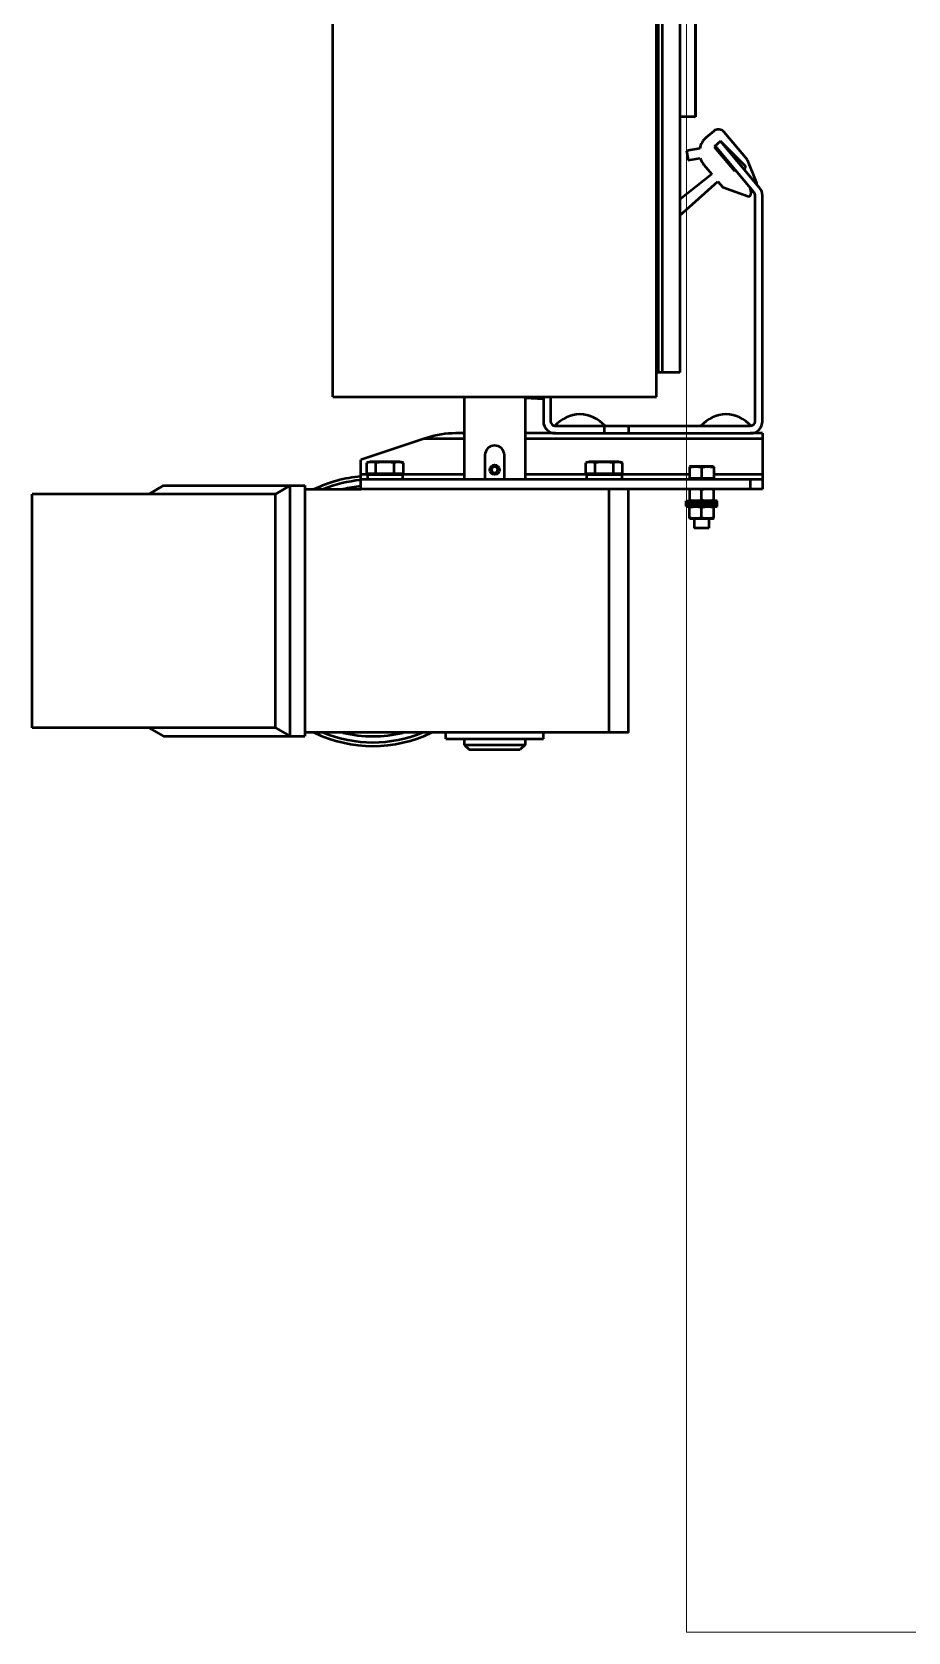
# Model space of a CAD drawing. Header units: metres. Extents: x -11418 to 773, y -8631 to 3561.
# Drawn here: x -4090.3 to -4054.3, y -1740.9 to -1675.1 of the extents above; entities that cross this region are included whole.
import ezdxf

# ---------------------------------------------------------------- set-up
doc = ezdxf.new("R2010")
doc.units = ezdxf.units.M
doc.header["$LTSCALE"] = 0.01
doc.header["$MEASUREMENT"] = 0
doc.layers.get('0').update_dxf_attribs({"color": 30, "lineweight": 0})
doc.layers.add('shaft', color=3, linetype='Continuous', lineweight=20)
doc.layers.add('SSN_SLT-AM_0', color=1, linetype='Continuous', lineweight=50)

# ---------------------------------------------------------------- blocks, each defined once
blk = doc.blocks.new('TOR DS')
at = {"layer": 'SSN_SLT-AM_0'}
for p, q in [((-1246.21, 259.12), (-1150.1, 259.12)), ((-1246.21, 159.01), (-1246.21, 259.12)), ((-1150.1, 159.01), (-1150.1, 259.12)), ((-1246.21, 211.07), (-1249.71, 205.06)), ((-1150.1, 211.07), (-1146.6, 205.06)), ((-1249.71, 205.06), (-1249.71, 147)), ((-1146.6, 205.06), (-1146.6, 147)), ((-1246.21, 159.01), (-1249.71, 153)), ((-1246.21, 159.01), (-1150.1, 159.01)), ((-1150.1, 159.01), (-1146.6, 153)), ((-1249.71, 153), (-1146.6, 153)), ((-1146.6, 147), (-1249.71, 147)), ((-1248.21, 13.85), (-1248.21, 147)), ((-1148.1, 147), (-1148.1, 123.97)), ((-1110.06, 135.48), (1110.06, 135.48)), ((-1110.06, 135.48), (-1110.06, 2.34)), ((-1148.1, 123.97), (-1135.93, 123.97)), ((-1148.1, -41.21), (-1148.1, 123.97)), ((-1144.1, -41.21), (-1144.1, 123.97)), ((-1142.1, 121.22), (-1144.1, 121.22)), ((-1142.1, 106.77), (-1142.1, 121.22)), ((-1141.6, 119.77), (-1142.1, 119.77)), ((-1141.99, 119.77), (-1141.99, 123.97)), ((-1141.6, 121.47), (-1141.6, 106.45)), ((-1141.6, 121.47), (-1137.19, 121.47)), ((-1136.79, 119.97), (-1137.19, 121.47)), ((-1136.79, 107.95), (-1136.79, 119.97)), ((-1127.4, 98.07), (-1135.93, 123.97)), ((-1141.6, 117.72), (-1137.19, 117.72)), ((-1142.1, 106.77), (-1144.1, 106.77)), ((-1141.6, 108.15), (-1142.1, 108.15)), ((-1141.99, 81.43), (-1141.99, 108.15)), ((-1141.6, 110.2), (-1137.19, 110.2)), ((-1141.6, 106.45), (-1137.19, 106.45)), ((-1136.79, 107.95), (-1137.19, 106.45)), ((-1127.4, 81.43), (-1127.4, 98.07)), ((-1250.71, 88.93), (-1248.21, 88.93)), ((-1250.71, 88.93), (-1250.71, 48.89)), ((-1253.22, 81.43), (-1255.22, 79.42)), ((-1255.22, 79.42), (-1255.22, 58.4)), ((-1250.71, 81.43), (-1253.22, 81.43)), ((-1253.22, 81.43), (-1253.22, 56.4)), ((-1110.06, 81.43), (-1144.1, 81.43)), ((-1125.08, 81.43), (-1125.08, 84.89)), ((-1134.09, 72.92), (-1144.1, 72.92)), ((-1140.16, 70.16), (-1140.19, 70.91)), ((-1140.03, 70.16), (-1139.99, 70.91)), ((-1144.1, 64.91), (-1134.09, 64.91)), ((-1253.22, 56.4), (-1255.22, 58.4)), ((-1250.71, 56.4), (-1253.22, 56.4)), ((-1110.06, 56.4), (-1144.1, 56.4)), ((-1141.99, 29.67), (-1141.99, 56.4)), ((-1127.4, -41.21), (-1127.4, 56.4)), ((-1125.08, 43.89), (-1125.08, 56.4)), ((-1111.06, 48.89), (-1110.67, 56.4)), ((-1110.67, 56.4), (-1110.67, 56.38)), ((-1250.71, 48.89), (-1248.21, 48.89)), ((-1110.06, 48.89), (-1120.07, 48.89)), ((-1125.08, 43.89), (-1125.08, -36.2)), ((-1122.07, 44.21), (-1122.07, -36.2)), ((-1110.06, 45.89), (-1120.07, 45.89)), ((-1142.1, 31.12), (-1144.1, 31.12)), ((-1142.1, 16.67), (-1142.1, 31.12)), ((-1141.6, 29.67), (-1142.1, 29.67)), ((-1141.6, 31.38), (-1141.6, 16.35)), ((-1141.6, 31.38), (-1137.19, 31.38)), ((-1141.6, 27.62), (-1137.19, 27.62)), ((-1136.79, 29.88), (-1137.19, 31.38)), ((-1136.79, 17.85), (-1136.79, 29.88)), ((-1248.21, 21.86), (-1148.1, 21.86)), ((-1141.6, 20.11), (-1137.19, 20.11)), ((-1122.07, 23.86), (-1125.08, 23.86)), ((-1248.21, 13.85), (-1148.1, 13.85)), ((-1142.1, 16.67), (-1144.1, 16.67)), ((-1141.6, 18.06), (-1142.1, 18.06)), ((-1141.99, -11.17), (-1141.99, 18.06)), ((-1141.6, 16.35), (-1137.19, 16.35)), ((-1136.79, 17.85), (-1137.19, 16.35)), ((-1122.07, 13.85), (-1125.08, 13.85)), ((-1110.06, 2.34), (1110.06, 2.34)), ((-1100.05, -7.17), (-1100.05, 2.34)), ((-1100.05, 1.59), (1100.05, 1.59)), ((1100.05, 0), (-1100.05, 0)), ((-1160.13, -11.4), (-1160.05, -11.16)), ((-1160.13, -11.4), (-1160.13, -20.96)), ((-1160.05, -11.17), (-1155.21, -11.17)), ((-1155.21, -11.16), (-1155.13, -11.4)), ((-1155.13, -9.85), (-1154.43, -9.84)), ((-1155.13, -9.85), (-1155.13, -22.51)), ((-1154.43, -9.84), (-1154.37, -12.96)), ((-1154.43, -9.84), (-1154.43, -22.52)), ((-1154.37, -9.85), (-1153.67, -9.84)), ((-1154.37, -9.85), (-1154.37, -22.51)), ((-1153.67, -9.84), (-1153.62, -12.96)), ((-1153.67, -9.84), (-1153.67, -22.52)), ((-1153.62, -9.85), (-1152.92, -9.84)), ((-1153.62, -9.85), (-1153.62, -22.51)), ((-1152.92, -9.84), (-1152.86, -12.96)), ((-1152.92, -9.84), (-1152.92, -22.52)), ((-1152.86, -11.4), (-1152.78, -11.16)), ((-1152.86, -11.4), (-1152.86, -20.96)), ((-1148.1, -11.17), (-1152.78, -11.17)), ((-1143.6, -11.73), (-1144.1, -11.73)), ((-1143.6, -11.17), (-1143.6, -21.19)), ((-1138.87, -11.17), (-1143.6, -11.17)), ((-1138.79, -11.4), (-1138.87, -11.17)), ((-1138.79, -20.96), (-1138.79, -11.4)), ((1100.05, -7.17), (-1100.05, -7.17)), ((-1035.42, -7.17), (-1021.54, -22.9)), ((-1018.47, -20.33), (-1028.96, -7.17)), ((-1008.84, -9.99), (-1012.78, -10.68)), ((-1012.78, -10.68), (-1011.91, -15.61)), ((-1007.88, -15.4), (-1008.84, -9.99)), ((-994.94, -13.68), (-994.94, -7.17)), ((-1164.12, -19.18), (-1164.12, -13.18)), ((-1160.13, -13.18), (-1164.12, -13.18)), ((-1160.13, -19.18), (-1164.12, -19.18)), ((-1159.77, -16.18), (-1155.49, -16.18)), ((-1154.43, -22.52), (-1154.37, -19.4)), ((-1153.67, -22.52), (-1153.62, -19.4)), ((-1152.92, -22.52), (-1152.86, -19.4)), ((-1152.5, -16.18), (-1148.22, -16.18)), ((-1139.16, -16.18), (-1143.6, -16.18)), ((-1014.64, -17.11), (-1018.47, -20.33)), ((-1000.78, -21.17), (-1003.35, -18.1)), ((994.94, -13.59), (-994.94, -13.59)), ((994.94, -13.68), (-994.94, -13.68)), ((-1160.13, -20.96), (-1160.05, -21.2)), ((-1160.05, -21.19), (-1155.21, -21.19)), ((-1155.21, -21.2), (-1155.13, -20.96)), ((-1155.13, -22.51), (-1154.43, -22.52)), ((-1154.37, -22.51), (-1153.67, -22.52)), ((-1153.62, -22.51), (-1152.92, -22.52)), ((-1152.86, -20.96), (-1152.78, -21.2)), ((-1152.78, -21.19), (-1148.1, -21.19)), ((-1143.6, -20.63), (-1144.1, -20.63)), ((-1138.87, -21.19), (-1143.6, -21.19)), ((-1141.99, -41.21), (-1141.99, -21.19)), ((-1138.79, -20.96), (-1138.87, -21.19)), ((-1023.84, -24.83), (-1027.6, -35.15)), ((-1026, -37.74), (-1006.88, -21.69)), ((-1024.07, -40.04), (-1004.95, -23.99)), ((-1021.54, -22.9), (-1023.84, -24.83)), ((-1007.19, -21.32), (-1017.16, -29.68)), ((-1014.93, -33.99), (-1004.94, -24)), ((-1012.65, -35.05), (-1001.15, -25.4)), ((-1004.94, -24), (-1007.19, -21.32)), ((-1017.16, -29.68), (-1016.85, -30.05)), ((-1144.1, -36.2), (-1148.1, -36.2)), ((-1125.08, -41.21), (-1125.08, -36.2)), ((-1120.07, -38.2), (-1027.29, -38.2)), ((-1023.96, -36.02), (-1026.48, -36.48)), ((-1021.84, -38.76), (-1012.65, -35.05)), ((-1017.05, -34.14), (-1016.14, -33.9)), ((-1016.14, -33.9), (-1016.11, -33.94)), ((-1125.08, -41.21), (-1148.1, -41.21)), ((-1120.07, -41.21), (-1027.29, -41.21))]:
    blk.add_line(p, q, dxfattribs=at)
for points in [[(-1137.19, 117.72), (-1137.15, 117.88), (-1137.11, 118.04), (-1137.08, 118.2), (-1137.05, 118.35), (-1137.02, 118.51), (-1136.99, 118.66), (-1136.97, 118.82), (-1136.95, 118.97), (-1136.94, 119.13), (-1136.93, 119.28), (-1136.92, 119.44), (-1136.92, 119.6), (-1136.92, 119.75), (-1136.93, 119.91), (-1136.94, 120.06), (-1136.95, 120.22), (-1136.97, 120.37), (-1136.99, 120.53), (-1137.02, 120.69), (-1137.05, 120.84), (-1137.08, 121), (-1137.11, 121.15), (-1137.15, 121.31), (-1137.19, 121.47)], [(-1137.19, 110.2), (-1137.15, 110.53), (-1137.11, 110.84), (-1137.08, 111.16), (-1137.05, 111.47), (-1137.02, 111.78), (-1136.99, 112.09), (-1136.97, 112.41), (-1136.95, 112.72), (-1136.94, 113.03), (-1136.93, 113.34), (-1136.92, 113.65), (-1136.92, 113.96), (-1136.92, 114.27), (-1136.93, 114.59), (-1136.94, 114.9), (-1136.95, 115.21), (-1136.97, 115.52), (-1136.99, 115.83), (-1137.02, 116.14), (-1137.05, 116.45), (-1137.08, 116.76), (-1137.11, 117.08), (-1137.15, 117.4), (-1137.19, 117.72)], [(-1137.19, 106.45), (-1137.15, 106.61), (-1137.11, 106.77), (-1137.08, 106.93), (-1137.05, 107.08), (-1137.02, 107.24), (-1136.99, 107.39), (-1136.97, 107.55), (-1136.95, 107.7), (-1136.94, 107.86), (-1136.93, 108.01), (-1136.92, 108.17), (-1136.92, 108.33), (-1136.92, 108.48), (-1136.93, 108.64), (-1136.94, 108.79), (-1136.95, 108.95), (-1136.97, 109.1), (-1136.99, 109.26), (-1137.02, 109.41), (-1137.05, 109.57), (-1137.08, 109.73), (-1137.11, 109.88), (-1137.15, 110.04), (-1137.19, 110.2)], [(-1125.08, 84.89), (-1125.11, 86.4), (-1125.2, 87.9), (-1125.34, 89.4), (-1125.55, 90.88), (-1125.81, 92.36), (-1126.13, 93.82), (-1126.5, 95.25), (-1126.92, 96.67), (-1127.4, 98.07)], [(-1110.67, 56.38), (-1110.66, 56.09), (-1110.59, 55.81), (-1110.48, 55.53), (-1110.31, 55.26), (-1110.1, 54.99), (-1110.06, 54.95)], [(-1137.19, 27.62), (-1137.15, 27.78), (-1137.11, 27.94), (-1137.08, 28.1), (-1137.05, 28.26), (-1137.02, 28.41), (-1136.99, 28.57), (-1136.97, 28.72), (-1136.95, 28.88), (-1136.94, 29.03), (-1136.93, 29.19), (-1136.92, 29.34), (-1136.92, 29.5), (-1136.92, 29.65), (-1136.93, 29.81), (-1136.94, 29.97), (-1136.95, 30.12), (-1136.97, 30.28), (-1136.99, 30.43), (-1137.02, 30.59), (-1137.05, 30.74), (-1137.08, 30.9), (-1137.11, 31.06), (-1137.15, 31.22), (-1137.19, 31.38)], [(-1137.19, 20.11), (-1137.15, 20.43), (-1137.11, 20.75), (-1137.08, 21.06), (-1137.05, 21.38), (-1137.02, 21.69), (-1136.99, 22), (-1136.97, 22.31), (-1136.95, 22.62), (-1136.94, 22.93), (-1136.93, 23.24), (-1136.92, 23.55), (-1136.92, 23.86), (-1136.92, 24.18), (-1136.93, 24.49), (-1136.94, 24.8), (-1136.95, 25.11), (-1136.97, 25.42), (-1136.99, 25.73), (-1137.02, 26.04), (-1137.05, 26.35), (-1137.08, 26.66), (-1137.11, 26.98), (-1137.15, 27.3), (-1137.19, 27.62)], [(-1137.19, 16.35), (-1137.15, 16.51), (-1137.11, 16.67), (-1137.08, 16.83), (-1137.05, 16.98), (-1137.02, 17.14), (-1136.99, 17.3), (-1136.97, 17.45), (-1136.95, 17.61), (-1136.94, 17.76), (-1136.93, 17.92), (-1136.92, 18.07), (-1136.92, 18.23), (-1136.92, 18.38), (-1136.93, 18.54), (-1136.94, 18.7), (-1136.95, 18.85), (-1136.97, 19.01), (-1136.99, 19.16), (-1137.02, 19.32), (-1137.05, 19.47), (-1137.08, 19.63), (-1137.11, 19.79), (-1137.15, 19.95), (-1137.19, 20.11)], [(-1159.77, -11.17), (-1159.81, -11.37), (-1159.84, -11.56), (-1159.88, -11.74), (-1159.91, -11.93), (-1159.94, -12.11), (-1159.96, -12.3), (-1159.98, -12.48), (-1160, -12.67), (-1160.02, -12.85), (-1160.03, -13.03), (-1160.04, -13.22), (-1160.05, -13.4), (-1160.05, -13.59), (-1160.05, -13.77), (-1160.05, -13.95), (-1160.04, -14.14), (-1160.03, -14.32), (-1160.02, -14.51), (-1160, -14.69), (-1159.98, -14.87), (-1159.96, -15.06), (-1159.94, -15.24), (-1159.91, -15.42), (-1159.88, -15.61), (-1159.84, -15.8), (-1159.81, -15.99), (-1159.77, -16.18)], [(-1155.49, -11.17), (-1155.45, -11.37), (-1155.42, -11.56), (-1155.38, -11.74), (-1155.35, -11.93), (-1155.32, -12.11), (-1155.3, -12.3), (-1155.28, -12.48), (-1155.26, -12.67), (-1155.24, -12.85), (-1155.23, -13.03), (-1155.22, -13.22), (-1155.21, -13.4), (-1155.21, -13.59), (-1155.21, -13.77), (-1155.21, -13.95), (-1155.22, -14.14), (-1155.23, -14.32), (-1155.24, -14.51), (-1155.26, -14.69), (-1155.28, -14.87), (-1155.3, -15.06), (-1155.32, -15.24), (-1155.35, -15.42), (-1155.38, -15.61), (-1155.42, -15.8), (-1155.45, -15.99), (-1155.49, -16.18)], [(-1152.5, -11.17), (-1152.54, -11.37), (-1152.57, -11.56), (-1152.61, -11.74), (-1152.64, -11.93), (-1152.66, -12.11), (-1152.69, -12.3), (-1152.71, -12.48), (-1152.73, -12.67), (-1152.75, -12.85), (-1152.76, -13.03), (-1152.77, -13.22), (-1152.78, -13.4), (-1152.78, -13.59), (-1152.78, -13.77), (-1152.78, -13.95), (-1152.77, -14.14), (-1152.76, -14.32), (-1152.75, -14.51), (-1152.73, -14.69), (-1152.71, -14.87), (-1152.69, -15.06), (-1152.66, -15.24), (-1152.64, -15.42), (-1152.61, -15.61), (-1152.57, -15.8), (-1152.54, -15.99), (-1152.5, -16.18)], [(-1148.22, -11.17), (-1148.18, -11.37), (-1148.15, -11.56), (-1148.11, -11.74), (-1148.1, -11.8)], [(-1139.16, -16.18), (-1139.11, -15.96), (-1139.07, -15.75), (-1139.04, -15.54), (-1139, -15.33), (-1138.97, -15.12), (-1138.95, -14.92), (-1138.93, -14.71), (-1138.91, -14.5), (-1138.89, -14.3), (-1138.88, -14.09), (-1138.88, -13.88), (-1138.87, -13.68), (-1138.88, -13.47), (-1138.88, -13.26), (-1138.89, -13.06), (-1138.91, -12.85), (-1138.93, -12.64), (-1138.95, -12.44), (-1138.97, -12.23), (-1139, -12.02), (-1139.04, -11.81), (-1139.07, -11.6), (-1139.11, -11.39), (-1139.16, -11.17)], [(-1159.77, -16.18), (-1159.81, -16.37), (-1159.84, -16.56), (-1159.88, -16.75), (-1159.91, -16.94), (-1159.94, -17.12), (-1159.96, -17.3), (-1159.98, -17.49), (-1160, -17.67), (-1160.02, -17.86), (-1160.03, -18.04), (-1160.04, -18.22), (-1160.05, -18.41), (-1160.05, -18.59), (-1160.05, -18.77), (-1160.05, -18.96), (-1160.04, -19.14), (-1160.03, -19.33), (-1160.02, -19.51), (-1160, -19.69), (-1159.98, -19.88), (-1159.96, -20.06), (-1159.94, -20.25), (-1159.91, -20.43), (-1159.88, -20.62), (-1159.84, -20.8), (-1159.81, -20.99), (-1159.77, -21.19)], [(-1155.49, -16.18), (-1155.45, -16.37), (-1155.42, -16.56), (-1155.38, -16.75), (-1155.35, -16.94), (-1155.32, -17.12), (-1155.3, -17.3), (-1155.28, -17.49), (-1155.26, -17.67), (-1155.24, -17.86), (-1155.23, -18.04), (-1155.22, -18.22), (-1155.21, -18.41), (-1155.21, -18.59), (-1155.21, -18.77), (-1155.21, -18.96), (-1155.22, -19.14), (-1155.23, -19.33), (-1155.24, -19.51), (-1155.26, -19.69), (-1155.28, -19.88), (-1155.3, -20.06), (-1155.32, -20.25), (-1155.35, -20.43), (-1155.38, -20.62), (-1155.42, -20.8), (-1155.45, -20.99), (-1155.49, -21.19)], [(-1152.5, -16.18), (-1152.54, -16.37), (-1152.57, -16.56), (-1152.61, -16.75), (-1152.64, -16.94), (-1152.66, -17.12), (-1152.69, -17.3), (-1152.71, -17.49), (-1152.73, -17.67), (-1152.75, -17.86), (-1152.76, -18.04), (-1152.77, -18.22), (-1152.78, -18.41), (-1152.78, -18.59), (-1152.78, -18.77), (-1152.78, -18.96), (-1152.77, -19.14), (-1152.76, -19.33), (-1152.75, -19.51), (-1152.73, -19.69), (-1152.71, -19.88), (-1152.69, -20.06), (-1152.66, -20.25), (-1152.64, -20.43), (-1152.61, -20.62), (-1152.57, -20.8), (-1152.54, -20.99), (-1152.5, -21.19)], [(-1148.1, -15.55), (-1148.11, -15.61), (-1148.15, -15.8), (-1148.18, -15.99), (-1148.22, -16.18)], [(-1148.22, -16.18), (-1148.18, -16.37), (-1148.15, -16.56), (-1148.11, -16.75), (-1148.1, -16.81)], [(-1139.16, -21.19), (-1139.11, -20.97), (-1139.07, -20.76), (-1139.04, -20.55), (-1139, -20.34), (-1138.97, -20.13), (-1138.95, -19.92), (-1138.93, -19.72), (-1138.91, -19.51), (-1138.89, -19.3), (-1138.88, -19.1), (-1138.88, -18.89), (-1138.87, -18.68), (-1138.88, -18.48), (-1138.88, -18.27), (-1138.89, -18.06), (-1138.91, -17.86), (-1138.93, -17.65), (-1138.95, -17.44), (-1138.97, -17.24), (-1139, -17.03), (-1139.04, -16.82), (-1139.07, -16.61), (-1139.11, -16.4), (-1139.16, -16.18)], [(-1148.1, -20.56), (-1148.11, -20.62), (-1148.15, -20.8), (-1148.18, -20.99), (-1148.22, -21.19)]]:
    blk.add_lwpolyline(points, dxfattribs=at)
blk.add_circle((-1140.09, 68.91), 2, dxfattribs=at)
for centre, radius, start, end in [((-1198.16, 118.97), 55.56, 154.28211, 205.71789), ((-1198.16, 118.97), 54.06, 157.84153, 202.15847), ((-1198.16, 118.97), 55.56, 5.1688, 25.71789), ((-1198.16, 118.97), 54.06, 5.28823, 22.15847), ((-1198.16, 118.97), 51.56, 166.20368, 193.79632), ((-1198.16, 118.97), 51.56, 5.57146, 13.79632), ((-1134.09, 68.91), 4, 270, 90), ((-1140.09, 68.91), 1.5, 92.86598, 87.13402), ((-1140.09, 68.91), 1.25, 92.86598, 87.13402), ((-1120.07, 43.89), 5.01, 91.97064, 180), ((-1132.19, 33.11), 15.02, 2.92194, 47.67257), ((-1120.07, 43.89), 2, 90, 170.78524), ((-1132.19, 34.64), 15.02, 312.32743, 357.07806), ((-1132.19, -26.96), 15.02, 2.92194, 47.67257), ((-1009.49, -23.25), 8.01, 107.58499, 130), ((-1009.49, -23.25), 8.01, 40, 78.43481), ((-1132.19, -25.43), 15.02, 312.46465, 357.07806), ((-1003.08, -23.1), 3, 310, 40), ((-1120.07, -36.2), 5.01, 180, 270), ((-1120.07, -36.2), 2, 180, 270), ((-1026.65, -35.49), 1, 160, 280.2984), ((-1027.29, -36.2), 2, 270, 310), ((-1022.16, -37.97), 0.851, 244.33644, 292), ((-1015.49, -33.42), 0.801, 220, 315), ((-1027.29, -36.2), 5.01, 270, 310)]:
    blk.add_arc(centre, radius, start, end, dxfattribs=at)
blk = doc.blocks.new('A$C4EFB1426')
at = {"layer": 'SSN_SLT-AM_0', "rotation": 90}
blk.add_blockref('TOR DS', (259.12, -1215.47), dxfattribs=at)

msp = doc.modelspace()

# ---------------------------------------------------------------- linework, layer by layer
at = {"layer": 'shaft', "ltscale": 0.3}
msp.add_lwpolyline([(-3698.435, -1175.879), (-4063.435, -1175.879), (-4063.435, -1740.879), (-3698.435, -1740.879)], close=True, dxfattribs=at)

# ---------------------------------------------------------------- block references
at = {"xscale": 0.1, "yscale": 0.1, "zscale": 0.1}
msp.add_blockref('A$C4EFB1426', (-4090.347, -1457.513), dxfattribs=at)

doc.saveas('drawing.dxf')
